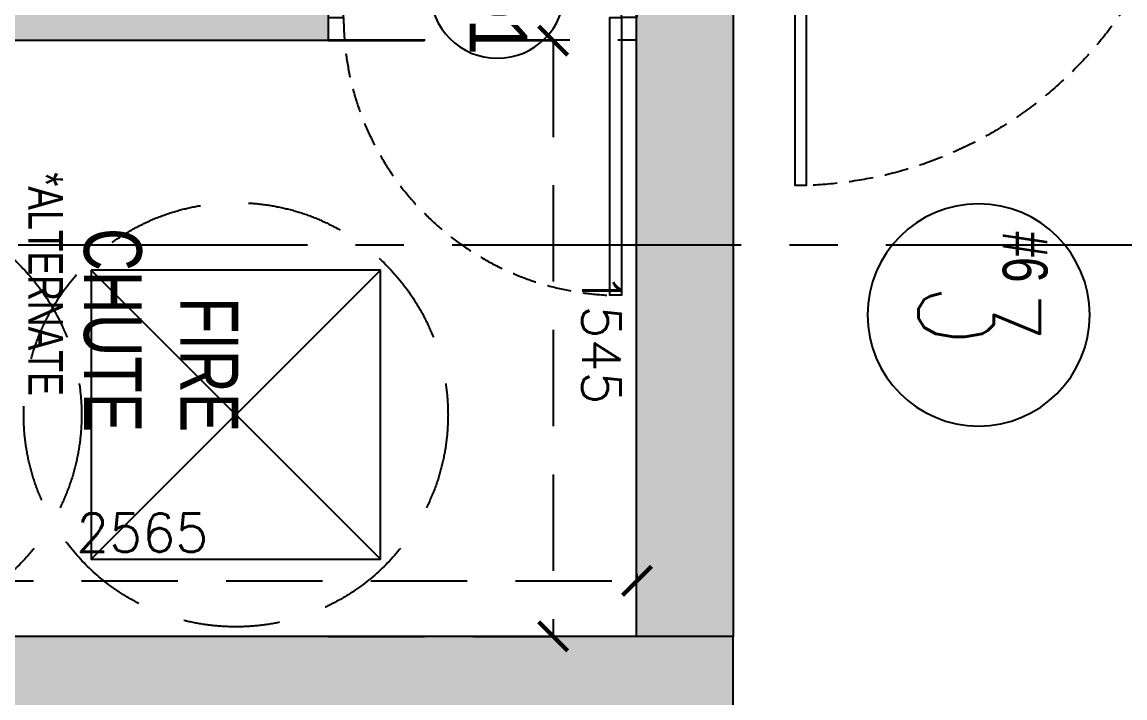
# Model space of a CAD drawing. Header units: millimetres. Extents: x -414464 to 1686, y -90036 to 108605.
# Drawn here: x -110410 to -107550, y -75544 to -73792 of the extents above; entities that cross this region are included whole.
import ezdxf
from ezdxf.enums import TextEntityAlignment as Align

# ---------------------------------------------------------------- set-up
doc = ezdxf.new("R2010")
doc.units = ezdxf.units.MM
doc.header["$LTSCALE"] = 1000
doc.header["$MEASUREMENT"] = 0
for name, pattern in [('$1$AUDIT_D_120904163729-0', [0]), ('$36$HIDDEN', [0.375, 0.25, -0.125]), ('3BHK-A$1$$1$HIDDEN', [0.375, 0.25, -0.125]), ('AUDIT_D_120904163729-0', [0]), ('T8 - TYPICAL FLOOR CORE$0$$0$HIDDEN', [0.375, 0.25, -0.125]), ('T8 - TYPICAL FLOOR CORE$1$HIDDEN', [0.375, 0.25, -0.125]), ('T8(T9 IS SIMILAR)$1$$0$HIDDEN', [0.375, 0.25, -0.125]), ('T8_REFUGE COLUMNS$1$CENTER2', [1.125, 0.75, -0.125, 0.125, -0.125])]:
    doc.linetypes.add(name, pattern=pattern)
doc.layers.get('0').update_dxf_attribs({"linetype": 'AUDIT_D_120904163729-0'})
for name, color, linetype in [('$0$A-HATCH -160', 251, '$1$AUDIT_D_120904163729-0'), ('$21$A-DIMENSIONS', 2, '$36$HIDDEN'), ('3BHK-A$1$$0$A-DOOR-FULL', 2, 'Continuous'), ('a-rcc', 3, 'Continuous'), ('T8 - TYPICAL FLOOR CORE$1$A-DIMENSIONS', 2, 'T8 - TYPICAL FLOOR CORE$1$HIDDEN'), ('T8 - TYPICAL FLOOR CORE$1$A-DOOR-FULL', 2, 'Continuous'), ('T8 - TYPICAL FLOOR CORE$1$A-FLAT NOS.', 7, 'Continuous'), ('T8 - TYPICAL FLOOR CORE$1$A-RSP DOOR NO', 4, 'Continuous'), ('T8 - TYPICAL FLOOR CORE$1$a-window-no', 125, 'Continuous'), ('T8(T9 IS SIMILAR)$1$$6$a-beam 2', 50, 'Continuous'), ('T8(T9 IS SIMILAR)$1$S-BEAM', 20, 'T8(T9 IS SIMILAR)$1$$0$HIDDEN'), ('T8_REFUGE COLUMNS$1$A-CENTERLINE', 193, 'T8_REFUGE COLUMNS$1$CENTER2'), ('T8_REFUGE COLUMNS$1$A-RCC COLS', 3, 'Continuous'), ('T8_TYPICAL COLUMNS$1$A-RCC COLS', 3, 'Continuous')]:
    doc.layers.add(name, color=color, linetype=linetype)
for name, color, linetype, lineweight in [('T8 - TYPICAL FLOOR CORE$0$a-Text', 4, 'Continuous', 0), ('T8(T9 IS SIMILAR) - DIMENSION & TEXTING$1$R0-18-10-2014-T1-1st Podium Floor Plan$0$Text', 2, 'Continuous', 0), ('T8(T9 IS SIMILAR)$1$D&W', 8, 'Continuous', 25)]:
    doc.layers.add(name, color=color, linetype=linetype, lineweight=lineweight)
doc.layers.add('T8_REFUGE COLUMNS$1$COL-HATCH', color=7, linetype='Continuous', lineweight=25, true_color=0xa3a3a3)
doc.styles.add('T8 - TYPICAL FLOOR CORE$0$ARIAL ARROW', font='swisscl.ttf')
doc.styles.add('T8 - TYPICAL FLOOR CORE$1$DIM150', font='SIMPLEX.shx', dxfattribs={"width": 0.6})
doc.styles.add('T8 - TYPICAL FLOOR CORE$1$LODHA STANDERD', font='sanss___.ttf')
doc.styles.add('T8 - TYPICAL FLOOR CORE$1$Romans 1', font='romans.shx', dxfattribs={"height": 100})
doc.styles.add('T8(T9 IS SIMILAR) - DIMENSION & TEXTING$1$ARIAL ARROW', font='swisscl.ttf')
doc.dimstyles.new('T8 - TYPICAL FLOOR CORE$1$ALPINE S', dxfattribs={"dimscale": 0, "dimtxt": 100, "dimasz": 75, "dimexe": 0, "dimexo": 0, "dimgap": 75, "dimtad": 1, "dimdec": 0, "dimzin": 0, "dimdsep": 46, "dimtxsty": 'T8 - TYPICAL FLOOR CORE$1$Romans 1', "dimblk": 'T8 - TYPICAL FLOOR CORE$1$_ArchTick', "dimcen": 0.09, "dimclrd": 256, "dimclre": 256, "dimclrt": 7, "dimadec": 0, "dimazin": 0, "dimtfac": 1, "dimtdec": 0, "dimtofl": 0, "dimtmove": 1, "dimatfit": 0, "dimldrblk": 'T8 - TYPICAL FLOOR CORE$1$_Open90', "dimfxl": 1, "dimtolj": 1, "dimtzin": 0, "dimarcsym": 0})

# ---------------------------------------------------------------- blocks, each defined once
blk = doc.blocks.new('T8_REFUGE COLUMNS')
at = {"layer": 'T8_REFUGE COLUMNS$1$COL-HATCH', "linetype": 'ByBlock'}
h = blk.add_hatch(color=256, dxfattribs=at)
h.dxf.hatch_style = 1
h.paths.add_polyline_path([(1215612.1, -5715624.9), (1207452.1, -5715624.9), (1207452.1, -5715374.9), (1215612.1, -5715374.9)])
h = blk.add_hatch(color=256, dxfattribs=at)
h.dxf.hatch_style = 1
h.paths.add_polyline_path([(1215612.1, -5719609.9), (1215862.1, -5719609.9), (1215862.1, -5715374.9), (1215612.1, -5715374.9)])
h = blk.add_hatch(color=256, dxfattribs=at)
h.dxf.hatch_style = 1
h.paths.add_polyline_path([(1214067.1, -5718349.9), (1213817.1, -5718349.9), (1213817.1, -5716424.9), (1214067.1, -5716424.9)])
at = {"layer": 'T8_REFUGE COLUMNS$1$A-CENTERLINE'}
blk.add_line((1214597.1, -5722853.5), (1214597.1, -5698299.6), dxfattribs=at)
at = {"layer": 'T8_REFUGE COLUMNS$1$A-RCC COLS', "linetype": 'ByBlock'}
for points in [[(1215612.1, -5715624.9), (1207452.1, -5715624.9), (1207452.1, -5715374.9), (1215612.1, -5715374.9)], [(1215612.1, -5719609.9), (1215862.1, -5719609.9), (1215862.1, -5715374.9), (1215612.1, -5715374.9)], [(1214067.1, -5718349.9), (1213817.1, -5718349.9), (1213817.1, -5716424.9), (1214067.1, -5716424.9)]]:
    blk.add_lwpolyline(points, close=True, dxfattribs=at)
blk = doc.blocks.new('T8_TYPICAL COLUMNS')
at = {"layer": 'T8_TYPICAL COLUMNS$1$A-RCC COLS', "linetype": 'ByBlock'}
blk.add_blockref('T8_REFUGE COLUMNS', (0, 0), dxfattribs=at)
blk = doc.blocks.new('*U2754')
for points in [[(0, 0), (0, 1025), (30, 1025), (30, 0)], [(-40, 0), (0, 0), (0, -30), (10, -30), (10, -80), (-40, -80)], [(1065, 0), (1025, 0), (1025, -30), (1015, -30), (1015, -80), (1065, -80)]]:
    blk.add_lwpolyline(points, close=True)
at = {"color": 0, "linetype": 'ByBlock', "ltscale": 0.25}
blk.add_arc((-1.5, -0.6), 1026.5, 0.0347, 87.627, dxfattribs=at)
blk = doc.blocks.new('3BHK-A')
at = {"layer": '3BHK-A$1$$0$A-DOOR-FULL', "linetype": '3BHK-A$1$$1$HIDDEN', "rotation": 90}
blk.add_blockref('*U2754', (1199127.4, -5715214.9, -0.5), dxfattribs=at)
blk = doc.blocks.new('*U4598')
for points in [[(0, 0), (0, 720.4), (30, 720.4), (30, 0)], [(-40, 0), (0, 0), (0, -30), (10, -30), (10, -80), (-40, -80)], [(760.4, 0), (720.4, 0), (720.4, -30), (710.4, -30), (710.4, -80), (760.4, -80)]]:
    blk.add_lwpolyline(points, close=True)
at = {"color": 0, "linetype": 'ByBlock', "ltscale": 0.25}
blk.add_arc((-1.1, -0.4), 721.5, 0.0347, 87.627, dxfattribs=at)
blk = doc.blocks.new('T8 - TYPICAL FLOOR CORE$1$WINDOW TAG')
at = {"layer": 'T8 - TYPICAL FLOOR CORE$1$a-window-no'}
blk.add_circle((0, 0), 174.1, dxfattribs=at)
at = {"layer": 'T8 - TYPICAL FLOOR CORE$1$a-window-no', "style": 'T8 - TYPICAL FLOOR CORE$1$LODHA STANDERD'}
blk.add_attdef('WINDOW', text='', height=150, dxfattribs=at).set_placement((11.3, 2.8), align=Align.MIDDLE_CENTER)
blk = doc.blocks.new('T8 - TYPICAL FLOOR CORE$1$_ArchTick')
at = {"color": 0, "linetype": 'ByBlock', "const_width": 0.15}
blk.add_lwpolyline([(-0.5, -0.5), (0.5, 0.5)], dxfattribs=at)
blk = doc.blocks.new('*D4664')
at = {"layer": 'T8 - TYPICAL FLOOR CORE$1$A-DIMENSIONS', "linetype": 'T8 - TYPICAL FLOOR CORE$1$HIDDEN', "lineweight": -2, "transparency": 16777216}
for p, q in [((1215450.2, -5715624), (1215468.1, -5715624)), ((1215450.2, -5718188.9), (1215468.1, -5718188.9))]:
    blk.add_line(p, q, dxfattribs=at)
at = {"layer": 'T8 - TYPICAL FLOOR CORE$1$A-DIMENSIONS', "lineweight": -2, "transparency": 16777216}
blk.add_line((1215468.1, -5718188.9), (1215468.1, -5715624), dxfattribs=at)
at = {"layer": 'T8 - TYPICAL FLOOR CORE$1$A-DIMENSIONS', "linetype": 'ByBlock', "lineweight": -2, "transparency": 16777216, "xscale": 75, "yscale": 75, "zscale": 75}
for p, rotation in [((1215468.1, -5715624), 90), ((1215468.1, -5718188.9), 270)]:
    blk.add_blockref('T8 - TYPICAL FLOOR CORE$1$_ArchTick', p, dxfattribs=dict(at, rotation=rotation))
at = {"layer": 'T8 - TYPICAL FLOOR CORE$1$A-DIMENSIONS', "color": 7, "linetype": 'ByBlock', "transparency": 16777216, "insert": (1215343.1, -5716906.5), "char_height": 100, "attachment_point": 5, "rotation": 90, "style": 'T8 - TYPICAL FLOOR CORE$1$Romans 1'}
blk.add_mtext('\\A1;2565', dxfattribs=at)
blk = doc.blocks.new('T8 - TYPICAL FLOOR CORE$1$_Open90')
at = {"color": 0, "linetype": 'ByBlock', "lineweight": -2}
for p, q in [((-0.5, 0.5), (0, 0)), ((0, 0), (-1, 0)), ((0, 0), (-0.5, -0.5))]:
    blk.add_line(p, q, dxfattribs=at)
blk = doc.blocks.new('T8 - TYPICAL FLOOR CORE$1$Door-Tag')
at = {"layer": 'T8 - TYPICAL FLOOR CORE$1$A-RSP DOOR NO'}
blk.add_circle((0, 0.0009), 0.16, dxfattribs=at)
at = {"layer": 'T8 - TYPICAL FLOOR CORE$1$A-RSP DOOR NO', "style": 'T8 - TYPICAL FLOOR CORE$1$DIM150', "width": 0.6}
blk.add_attdef('DOOR-NO', text='', height=0.16, dxfattribs=at).set_placement((258.6178, 64.0008), align=Align.MIDDLE_CENTER)
blk = doc.blocks.new('*D4608')
at = {"layer": 'T8 - TYPICAL FLOOR CORE$1$A-DIMENSIONS', "linetype": 'T8 - TYPICAL FLOOR CORE$1$HIDDEN', "lineweight": -2, "transparency": 16777216}
for p, q in [((1214067.1, -5716424.9), (1214067.1, -5715841.3)), ((1215612.1, -5716424.9), (1215612.1, -5715841.3))]:
    blk.add_line(p, q, dxfattribs=at)
at = {"layer": 'T8 - TYPICAL FLOOR CORE$1$A-DIMENSIONS', "lineweight": -2, "transparency": 16777216}
blk.add_line((1214067.1, -5715841.3), (1215612.1, -5715841.3), dxfattribs=at)
at = {"layer": 'T8 - TYPICAL FLOOR CORE$1$A-DIMENSIONS', "linetype": 'ByBlock', "lineweight": -2, "transparency": 16777216, "xscale": 75, "yscale": 75, "zscale": 75, "rotation": 180}
blk.add_blockref('T8 - TYPICAL FLOOR CORE$1$_ArchTick', (1214067.1, -5715841.3), dxfattribs=at)
at = {"layer": 'T8 - TYPICAL FLOOR CORE$1$A-DIMENSIONS', "linetype": 'ByBlock', "lineweight": -2, "transparency": 16777216, "xscale": 75, "yscale": 75, "zscale": 75}
blk.add_blockref('T8 - TYPICAL FLOOR CORE$1$_ArchTick', (1215612.1, -5715841.3), dxfattribs=at)
at = {"layer": 'T8 - TYPICAL FLOOR CORE$1$A-DIMENSIONS', "color": 7, "linetype": 'ByBlock', "transparency": 16777216, "insert": (1214839.6, -5715716.3), "char_height": 100, "attachment_point": 5, "style": 'T8 - TYPICAL FLOOR CORE$1$Romans 1'}
blk.add_mtext('\\A1;1545', dxfattribs=at)
blk = doc.blocks.new('T8(T9 IS SIMILAR) - DIMENSION & TEXTING')
at = {"layer": 'T8(T9 IS SIMILAR) - DIMENSION & TEXTING$1$R0-18-10-2014-T1-1st Podium Floor Plan$0$Text', "insert": (1214694.5, -5714559.7), "char_height": 116.18, "width": 1724.162, "attachment_point": 3, "style": 'T8(T9 IS SIMILAR) - DIMENSION & TEXTING$1$ARIAL ARROW'}
blk.add_mtext('#6', dxfattribs=at)
blk = doc.blocks.new('T8 - TYPICAL FLOOR CORE')
at = {"linetype": 'ByBlock'}
for p, q in [((1214662.3, -5716288.9), (1215412.3, -5717038.9)), ((1215412.3, -5716288.9), (1214662.3, -5717038.9))]:
    blk.add_line(p, q, dxfattribs=at)
blk.add_lwpolyline([(1214662.3, -5717038.9), (1215412.3, -5717038.9), (1215412.3, -5716288.9), (1214662.3, -5716288.9)], close=True, dxfattribs=at)
at = {"linetype": 'T8 - TYPICAL FLOOR CORE$0$$0$HIDDEN'}
for centre in [(1215037.3, -5716663.9), (1215037.3, -5717613.9)]:
    blk.add_circle(centre, 550, dxfattribs=at)
at = {"layer": 'T8 - TYPICAL FLOOR CORE$1$A-DOOR-FULL', "linetype": 'T8 - TYPICAL FLOOR CORE$1$HIDDEN', "rotation": 270}
blk.add_blockref('*U4598', (1214007.1, -5715664.2), dxfattribs=at)
at = {"layer": 'T8 - TYPICAL FLOOR CORE$1$A-FLAT NOS.'}
ref = blk.add_blockref('T8 - TYPICAL FLOOR CORE$1$Door-Tag', (1214778.6, -5714736.7), dxfattribs=dict(at, xscale=-1800, yscale=1800, zscale=1800, rotation=180))
ref.add_attrib('DOOR-NO', '3', dxfattribs={"layer": 'T8 - TYPICAL FLOOR CORE$1$A-RSP DOOR NO', "height": 315, "style": 'T8 - TYPICAL FLOOR CORE$1$DIM150', "width": 0.6}).set_placement((1214778.6, -5714736.7), align=Align.MIDDLE_CENTER)
at = {"layer": 'T8 - TYPICAL FLOOR CORE$1$a-window-no'}
ref = blk.add_blockref('T8 - TYPICAL FLOOR CORE$1$WINDOW TAG', (1213938.9, -5715985.9, -0.7), dxfattribs=dict(at, xscale=-1))
ref.add_attrib('WINDOW', 'FD1', dxfattribs={"height": 150, "style": 'T8 - TYPICAL FLOOR CORE$1$LODHA STANDERD', "width": 0.8}).set_placement((1213945.7, -5715983.1, -0.7), align=Align.MIDDLE_CENTER)
at = {"layer": 'T8 - TYPICAL FLOOR CORE$0$a-Text', "linetype": 'ByBlock', "insert": (1215082.6, -5717059.9), "char_height": 150, "width": 821.633, "attachment_point": 9, "style": 'T8 - TYPICAL FLOOR CORE$0$ARIAL ARROW'}
blk.add_mtext('FIRE CHUTE', dxfattribs=at)
at = {"layer": 'T8 - TYPICAL FLOOR CORE$0$a-Text', "linetype": 'ByBlock', "insert": (1214216.1, -5717112.1), "char_height": 90, "attachment_point": 1, "style": 'T8 - TYPICAL FLOOR CORE$0$ARIAL ARROW'}
blk.add_mtext_dynamic_manual_height_columns('\\pi192.87618;*ALTERNATE \\P\\pi33.22349;CUTOUTS AT EVERY \\P\\pi190.13371;3RD FLOORS \\P\\pi107.38797;STARTING FROM \\P\\pi248.37421;GRND FLR ', width=942.325, gutter_width=500, heights=[0], dxfattribs=at)
at = {"layer": 'T8 - TYPICAL FLOOR CORE$1$A-DIMENSIONS', "linetype": 'ByBlock'}
dim = blk.add_linear_dim(base=(1215468.1, -5715624), p1=(1215450.2, -5718188.9), p2=(1215450.2, -5715624), angle=90, dimstyle='T8 - TYPICAL FLOOR CORE$1$ALPINE S', override={"dimscale": 1, "dimfxl": 5, "dimarcsym": 1}, dxfattribs=at)
dim.commit()
dim.dimension.update_dxf_attribs({"geometry": '*D4664', "text_midpoint": (1215343.1, -5716906.5)})
dim = blk.add_linear_dim(base=(1215612.1, -5715841.3), p1=(1214067.1, -5716424.9), p2=(1215612.1, -5716424.9), dimstyle='T8 - TYPICAL FLOOR CORE$1$ALPINE S', override={"dimscale": 1, "dimfxl": 5, "dimarcsym": 1}, dxfattribs=at)
dim.commit()
dim.dimension.update_dxf_attribs({"geometry": '*D4608', "text_midpoint": (1214839.6, -5715716.3)})
blk = doc.blocks.new('T8(T9 IS SIMILAR)')
at = {"layer": 'T8(T9 IS SIMILAR)$1$D&W', "linetype": 'ByBlock', "xscale": -1}
blk.add_blockref('3BHK-A', (2412544.6, 0, 0.5), dxfattribs=at)
at = {"layer": 'T8(T9 IS SIMILAR)$1$D&W', "linetype": 'ByBlock'}
blk.add_blockref('T8 - TYPICAL FLOOR CORE', (0, 0), dxfattribs=at)
blk.add_blockref('T8_TYPICAL COLUMNS', (0, 0), dxfattribs=at)
at = {"layer": 'T8(T9 IS SIMILAR)$1$$6$a-beam 2', "linetype": 'ByBlock'}
blk.add_blockref('T8(T9 IS SIMILAR) - DIMENSION & TEXTING', (0, 0), dxfattribs=at)
at = {"layer": 'T8(T9 IS SIMILAR)$1$S-BEAM'}
blk.add_line((1214064.9, -5716423.4, -1), (1214064.9, -5715623.4, -1.8), dxfattribs=at)
blk = doc.blocks.new('A$C48506478')
at = {"layer": '$21$A-DIMENSIONS', "linetype": 'ByBlock'}
blk.add_blockref('T8(T9 IS SIMILAR)', (-1195542.6, 5727884.6), dxfattribs=at)
at = {"layer": '$0$A-HATCH -160', "linetype": 'ByBlock'}
blk.add_blockref('T8(T9 IS SIMILAR) - DIMENSION & TEXTING', (-1195542.6, 5727884.6), dxfattribs=at)

msp = doc.modelspace()

# ---------------------------------------------------------------- block references
at = {"layer": 'a-rcc', "linetype": 'ByBlock', "rotation": 270}
msp.add_blockref('A$C48506478', (-121076, -55315.3, 0), dxfattribs=at)

doc.saveas('drawing.dxf')
